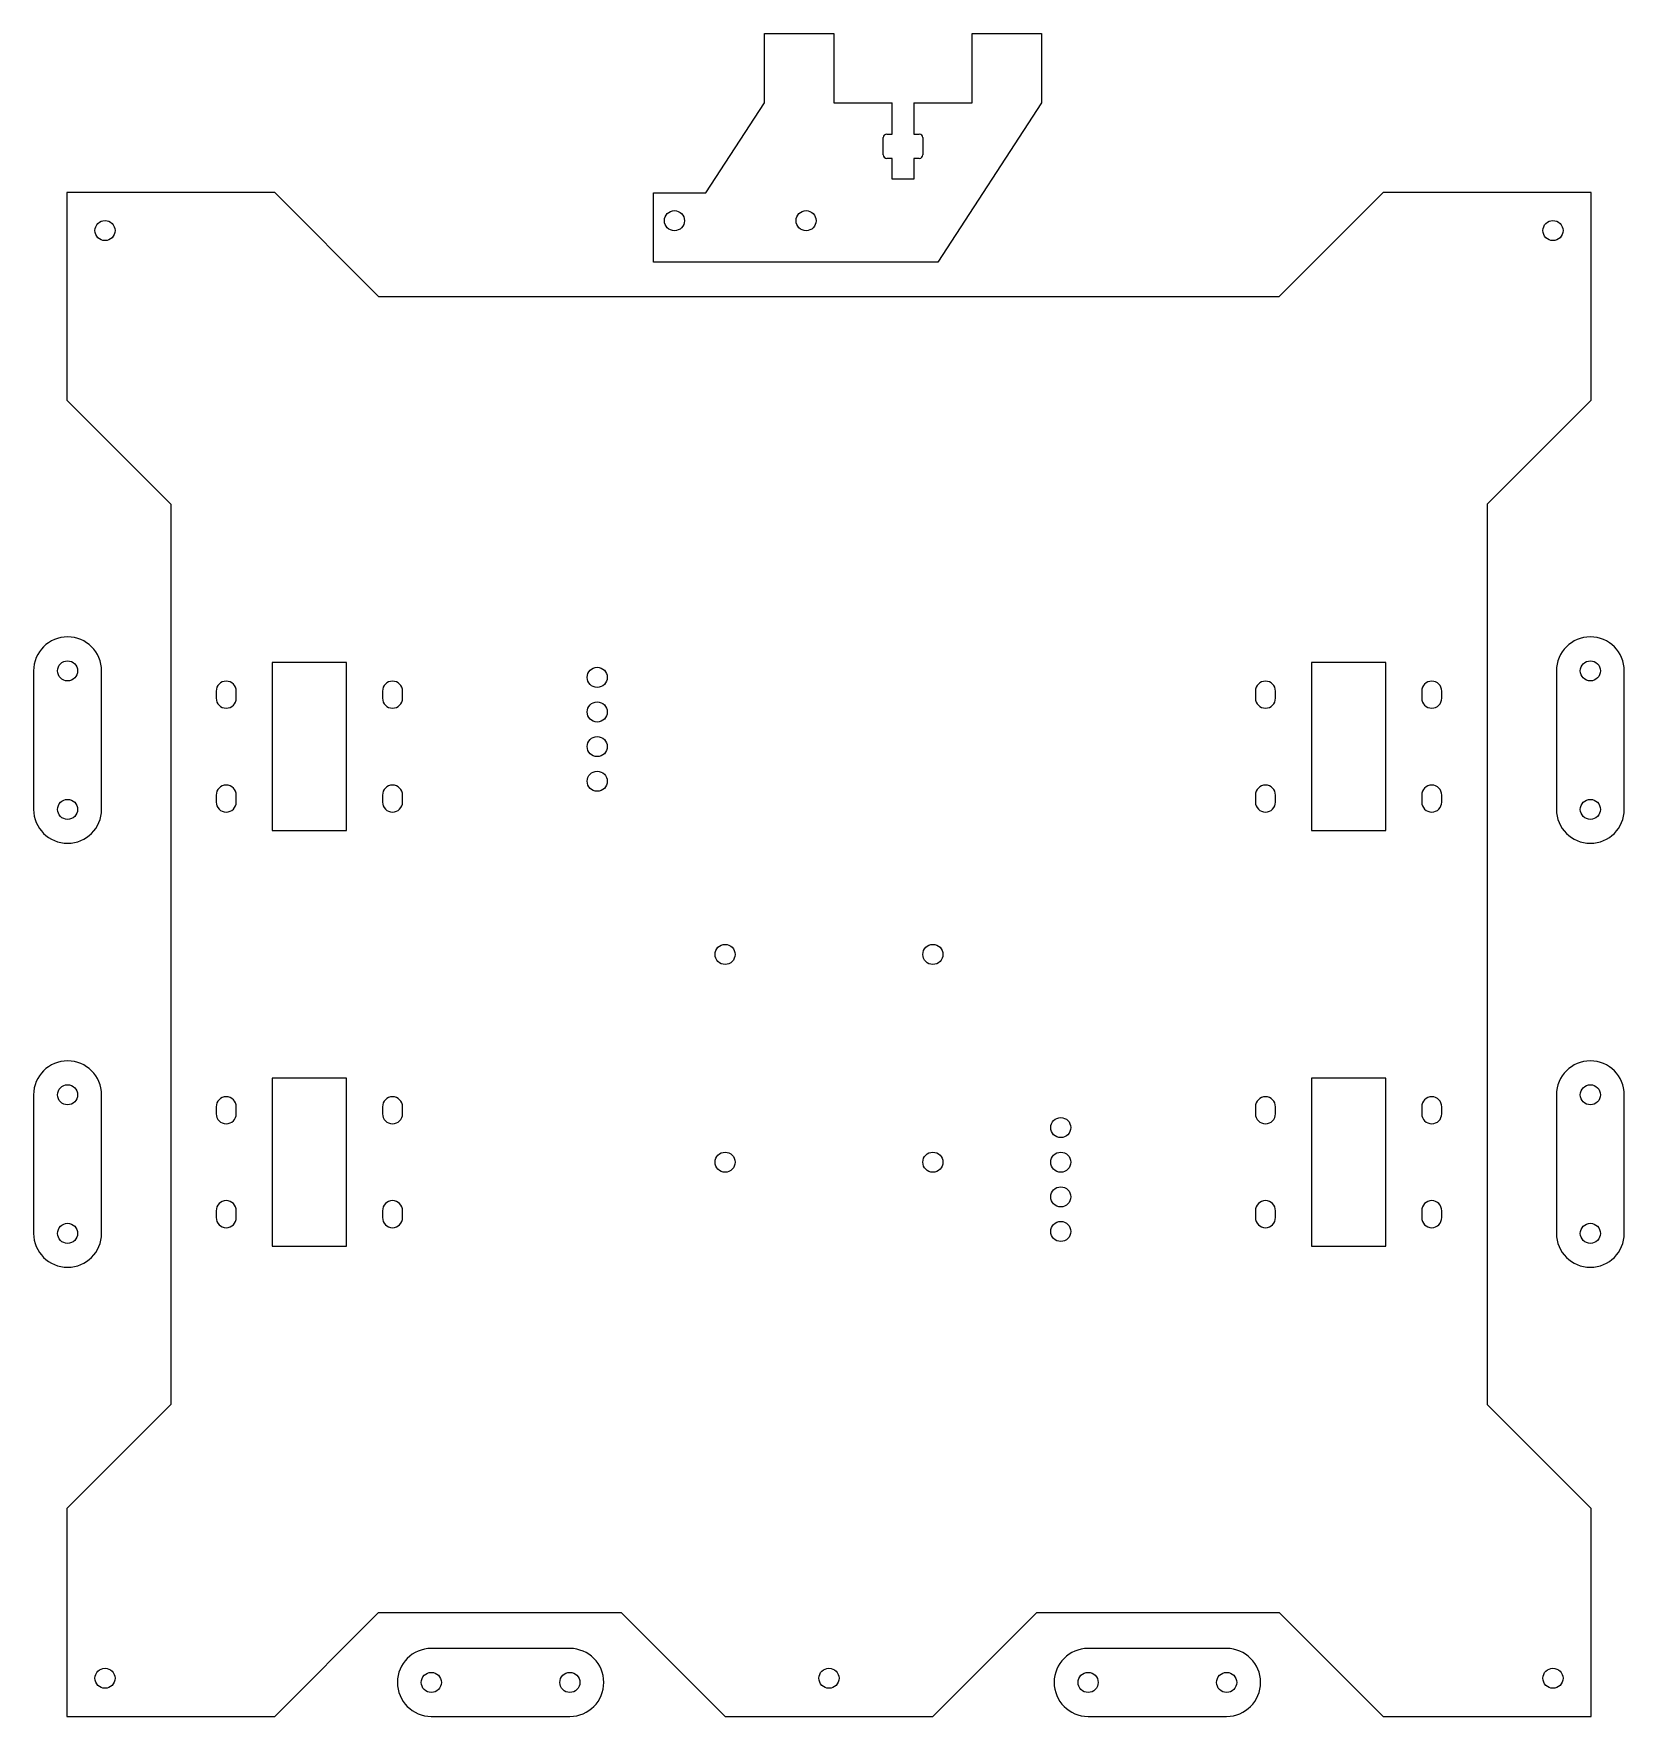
# Model space of a CAD drawing. Header units: millimetres. Extents: x 6 to 236, y 14 to 257.
import ezdxf

# ---------------------------------------------------------------- set-up
doc = ezdxf.new("R2010")
doc.units = ezdxf.units.MM

msp = doc.modelspace()

# ---------------------------------------------------------------- linework, layer by layer
at = {"color": 7, "linetype": 'Continuous', "lineweight": 15}
for p, q in [((111.72, 247.04), (111.72, 257.04)), ((111.72, 257.04), (121.72, 257.04)), ((121.72, 257.04), (121.72, 247.04)), ((141.72, 257.04), (151.72, 257.04)), ((141.72, 247.04), (141.72, 257.04)), ((151.72, 257.04), (151.72, 247.04)), ((103.24, 234.04), (111.72, 247.04)), ((121.72, 247.04), (130.17, 247.04)), ((130.17, 242.54), (130.17, 247.04)), ((133.27, 247.04), (133.27, 242.54)), ((133.27, 247.04), (141.72, 247.04)), ((151.72, 247.04), (136.72, 224.04)), ((128.87, 239.54), (128.87, 242.04)), ((129.37, 242.54), (130.17, 242.54)), ((133.27, 242.54), (134.07, 242.54)), ((134.57, 242.04), (134.57, 239.54)), ((130.17, 239.04), (129.37, 239.04)), ((130.17, 236.04), (130.17, 239.04)), ((134.07, 239.04), (133.27, 239.04)), ((133.27, 239.04), (133.27, 236.04)), ((133.27, 236.04), (130.17, 236.04)), ((11.03, 234.11), (11.03, 204.11)), ((41.03, 234.11), (11.03, 234.11)), ((41.03, 234.11), (56.03, 219.11)), ((95.72, 234.04), (103.24, 234.04)), ((95.72, 224.04), (95.72, 234.04)), ((201.03, 234.11), (186.03, 219.11)), ((231.03, 234.11), (201.03, 234.11)), ((231.03, 204.11), (231.03, 234.11)), ((136.72, 224.04), (95.72, 224.04)), ((56.03, 219.11), (186.03, 219.11)), ((11.03, 204.11), (26.03, 189.11)), ((231.03, 204.11), (216.03, 189.11)), ((26.03, 189.11), (26.03, 59.11)), ((216.03, 189.11), (216.03, 59.11)), ((51.41, 166.24), (40.66, 166.24)), ((40.66, 166.24), (40.66, 141.99)), ((51.41, 141.99), (51.41, 166.24)), ((201.41, 166.24), (190.66, 166.24)), ((190.66, 166.24), (190.66, 141.99)), ((201.41, 141.99), (201.41, 166.24)), ((6.23, 165.05), (6.23, 145.05)), ((16.03, 145.05), (16.03, 165.05)), ((226.03, 165.05), (226.03, 145.05)), ((235.83, 145.05), (235.83, 165.05)), ((32.58, 162.11), (32.58, 161.11)), ((35.48, 161.11), (35.48, 162.11)), ((56.58, 162.11), (56.58, 161.11)), ((59.48, 161.11), (59.48, 162.11)), ((182.58, 162.11), (182.58, 161.11)), ((185.48, 161.11), (185.48, 162.11)), ((206.58, 162.11), (206.58, 161.11)), ((209.48, 161.11), (209.48, 162.11)), ((32.58, 147.11), (32.58, 146.11)), ((35.48, 146.11), (35.48, 147.11)), ((56.58, 147.11), (56.58, 146.11)), ((59.48, 146.11), (59.48, 147.11)), ((182.58, 147.11), (182.58, 146.11)), ((185.48, 146.11), (185.48, 147.11)), ((206.58, 147.11), (206.58, 146.11)), ((209.48, 146.11), (209.48, 147.11)), ((40.66, 141.99), (51.41, 141.99)), ((190.66, 141.99), (201.41, 141.99)), ((51.41, 106.24), (40.66, 106.24)), ((40.66, 106.24), (40.66, 81.99)), ((51.41, 81.99), (51.41, 106.24)), ((201.41, 106.24), (190.66, 106.24)), ((190.66, 106.24), (190.66, 81.99)), ((201.41, 81.99), (201.41, 106.24)), ((6.23, 103.84), (6.23, 83.84)), ((16.03, 83.84), (16.03, 103.84)), ((32.58, 102.11), (32.58, 101.11)), ((35.48, 101.11), (35.48, 102.11)), ((56.58, 102.11), (56.58, 101.11)), ((59.48, 101.11), (59.48, 102.11)), ((182.58, 102.11), (182.58, 101.11)), ((185.48, 101.11), (185.48, 102.11)), ((206.58, 102.11), (206.58, 101.11)), ((209.48, 101.11), (209.48, 102.11)), ((226.03, 103.84), (226.03, 83.84)), ((235.83, 83.84), (235.83, 103.84)), ((32.58, 87.11), (32.58, 86.11)), ((35.48, 86.11), (35.48, 87.11)), ((56.58, 87.11), (56.58, 86.11)), ((59.48, 86.11), (59.48, 87.11)), ((182.58, 87.11), (182.58, 86.11)), ((185.48, 86.11), (185.48, 87.11)), ((206.58, 87.11), (206.58, 86.11)), ((209.48, 86.11), (209.48, 87.11)), ((40.66, 81.99), (51.41, 81.99)), ((190.66, 81.99), (201.41, 81.99)), ((11.03, 44.11), (26.03, 59.11)), ((231.03, 44.11), (216.03, 59.11)), ((11.03, 44.11), (11.03, 14.11)), ((231.03, 14.11), (231.03, 44.11)), ((41.03, 14.11), (56.03, 29.11)), ((56.03, 29.11), (91.03, 29.11)), ((91.03, 29.11), (106.03, 14.11)), ((136.03, 14.11), (151.03, 29.11)), ((151.03, 29.11), (186.03, 29.11)), ((201.03, 14.11), (186.03, 29.11)), ((83.63, 23.91), (63.63, 23.91)), ((178.43, 23.91), (158.43, 23.91)), ((11.03, 14.11), (41.03, 14.11)), ((63.63, 14.11), (83.63, 14.11)), ((106.03, 14.11), (136.03, 14.11)), ((158.43, 14.11), (178.43, 14.11)), ((201.03, 14.11), (231.03, 14.11))]:
    msp.add_line(p, q, dxfattribs=at)
for centre in [(98.72, 230.04), (117.72, 230.04), (16.53, 228.61), (225.53, 228.61), (11.13, 165.05), (87.58, 164.11), (230.93, 165.05), (87.58, 159.11), (87.58, 154.11), (87.58, 149.11), (11.13, 145.05), (230.93, 145.05), (106.03, 124.11), (136.03, 124.11), (11.13, 103.84), (230.93, 103.84), (154.48, 99.11), (106.03, 94.11), (136.03, 94.11), (154.48, 94.11), (154.48, 89.11), (11.13, 83.84), (154.48, 84.11), (230.93, 83.84), (16.53, 19.61), (63.63, 19.01), (83.63, 19.01), (121.03, 19.61), (158.43, 19.01), (178.43, 19.01), (225.53, 19.61)]:
    msp.add_circle(centre, 1.45, dxfattribs=at)
for centre, radius, start, end in [((129.37, 242.04), 0.5, 90, 180), ((134.07, 242.04), 0.5, 0, 90), ((129.37, 239.54), 0.5, 180, 270), ((134.07, 239.54), 0.5, 270, 0), ((11.13, 165.05), 4.9, 0, 180), ((230.93, 165.05), 4.9, 0, 180), ((34.03, 162.11), 1.45, 0, 180), ((58.03, 162.11), 1.45, 0, 180), ((184.03, 162.11), 1.45, 0, 180), ((208.03, 162.11), 1.45, 0, 180), ((34.03, 161.11), 1.45, 180, 0), ((58.03, 161.11), 1.45, 180, 0), ((184.03, 161.11), 1.45, 180, 0), ((208.03, 161.11), 1.45, 180, 0), ((34.03, 147.11), 1.45, 0, 180), ((58.03, 147.11), 1.45, 0, 180), ((184.03, 147.11), 1.45, 0, 180), ((208.03, 147.11), 1.45, 0, 180), ((34.03, 146.11), 1.45, 180, 0), ((58.03, 146.11), 1.45, 180, 0), ((184.03, 146.11), 1.45, 180, 0), ((208.03, 146.11), 1.45, 180, 0), ((11.13, 145.05), 4.9, 180, 360), ((230.93, 145.05), 4.9, 180, 360), ((11.13, 103.84), 4.9, 0, 180), ((230.93, 103.84), 4.9, 0, 180), ((34.03, 102.11), 1.45, 0, 180), ((58.03, 102.11), 1.45, 0, 180), ((184.03, 102.11), 1.45, 0, 180), ((208.03, 102.11), 1.45, 0, 180), ((34.03, 101.11), 1.45, 180, 0), ((58.03, 101.11), 1.45, 180, 0), ((184.03, 101.11), 1.45, 180, 0), ((208.03, 101.11), 1.45, 180, 0), ((34.03, 87.11), 1.45, 360, 180), ((58.03, 87.11), 1.45, 0, 180), ((184.03, 87.11), 1.45, 360, 180), ((208.03, 87.11), 1.45, 0, 180), ((34.03, 86.11), 1.45, 180, 360), ((58.03, 86.11), 1.45, 180, 0), ((184.03, 86.11), 1.45, 180, 360), ((208.03, 86.11), 1.45, 180, 0), ((11.13, 83.84), 4.9, 180, 360), ((230.93, 83.84), 4.9, 180, 360), ((63.63, 19.01), 4.9, 90, 270), ((83.63, 19.01), 4.9, 270, 90), ((158.43, 19.01), 4.9, 90, 270), ((178.43, 19.01), 4.9, 270, 90)]:
    msp.add_arc(centre, radius, start, end, dxfattribs=at)

doc.saveas('drawing.dxf')
